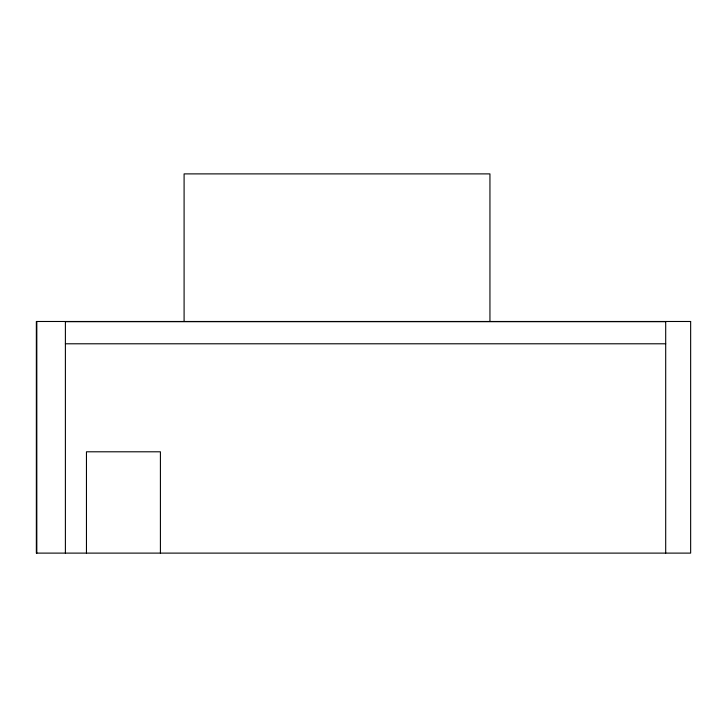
<?xml version="1.0" encoding="UTF-8"?>
<svg xmlns="http://www.w3.org/2000/svg" width="727" height="727" viewBox="0 0 727 727"><rect width="100%" height="100%" fill="white"/><g stroke="black" fill="none" stroke-linecap="round" stroke-linejoin="round"><path stroke-width="1.09" d="M65.394 321.661L665.696 321.661M65.394 343.789L665.696 343.789M665.696 321.488L665.696 553.111M489.943 321.488L489.943 173.889L184.095 173.889L184.095 321.488M160.413 553.111L160.413 451.794L86.458 451.794L86.458 553.111M65.394 321.488L65.394 553.111M36.813 321.488L36.813 553.111M690.65 321.488L36.35 321.488L36.35 553.111L690.65 553.111L690.65 321.488"/></g></svg>
